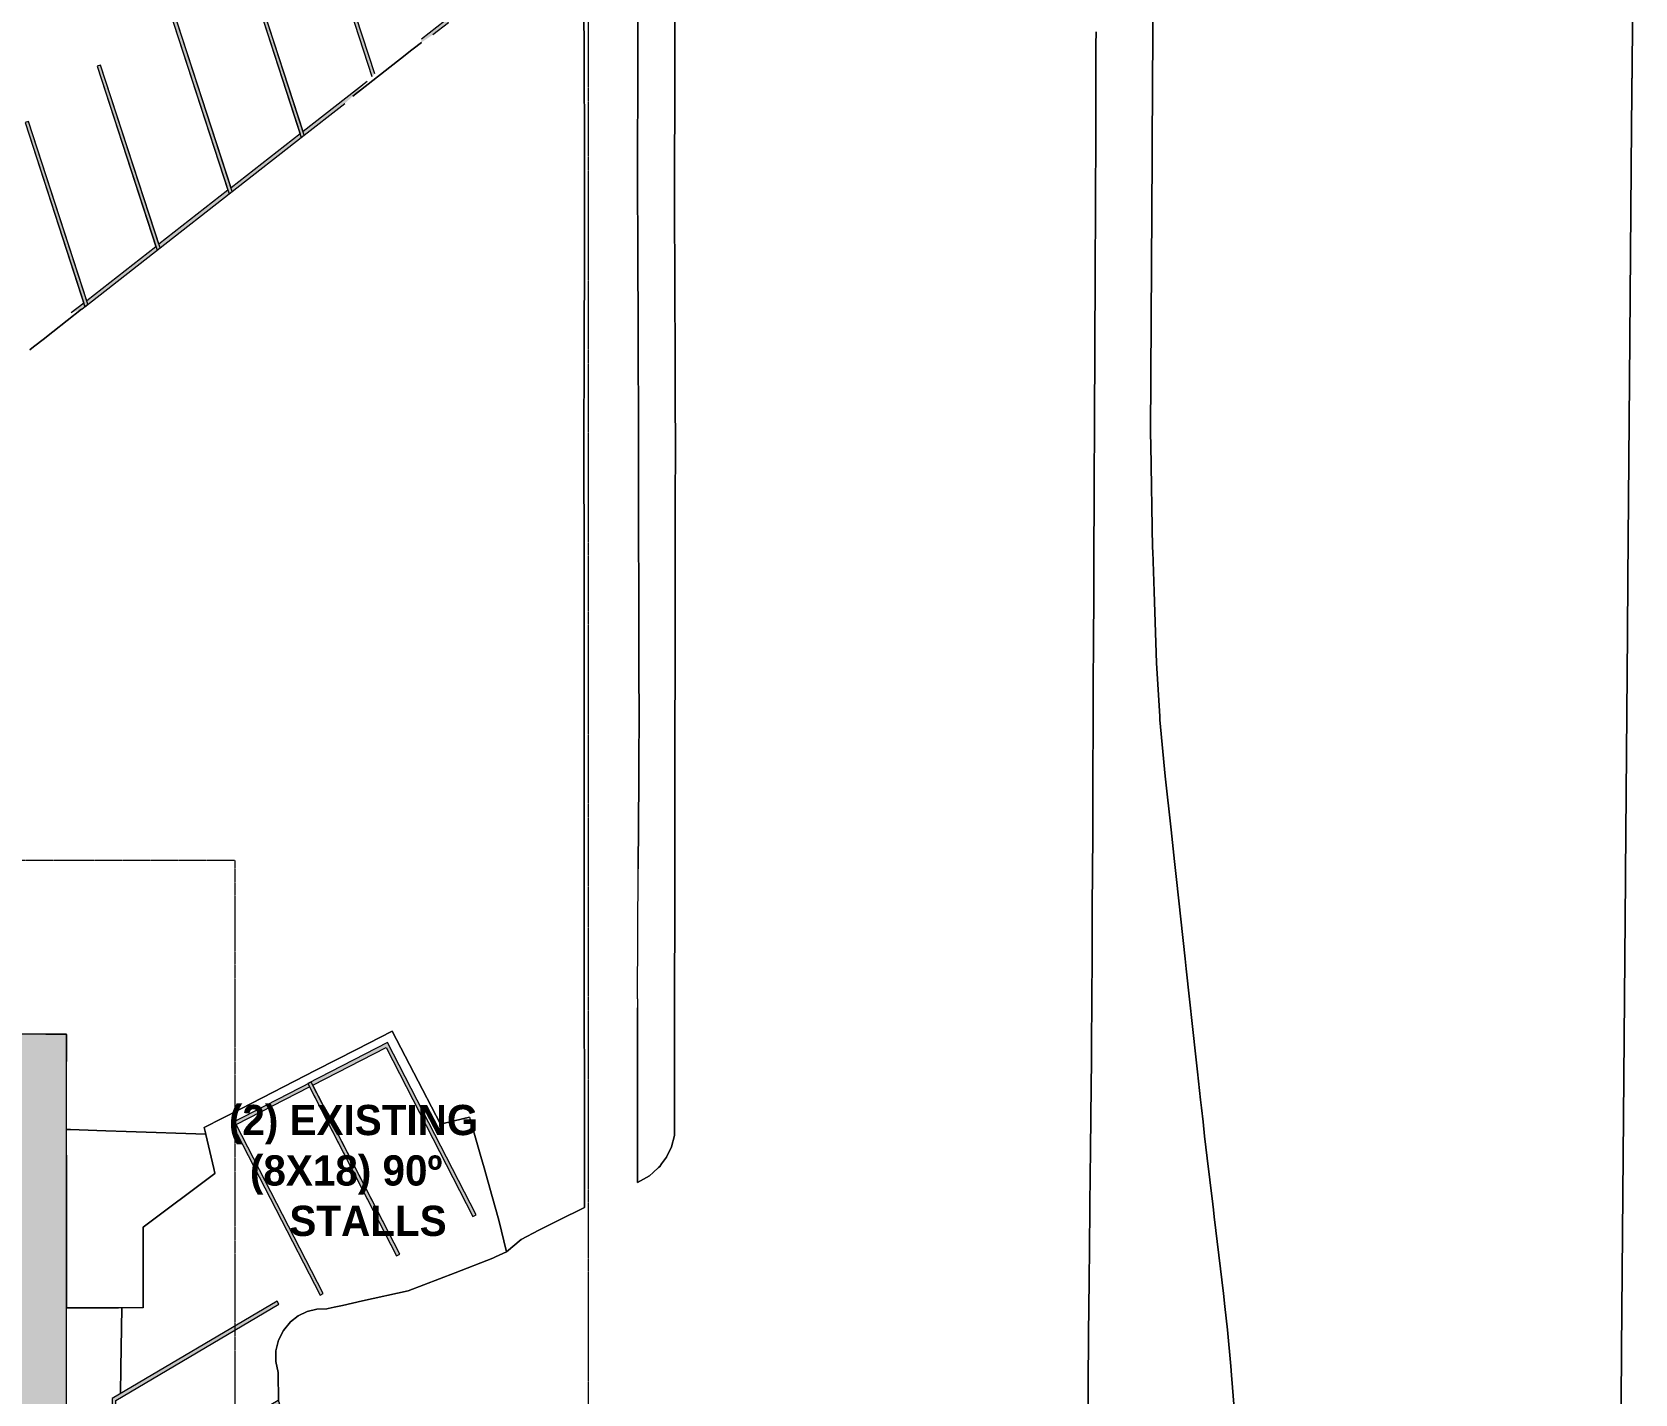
# Model space of a CAD drawing. Header units: inches. Extents: x -5728 to 634, y 9881 to 15115.
# Drawn here: x -1155 to 634, y 12081 to 13600 of the extents above; entities that cross this region are included whole.
import ezdxf

# ---------------------------------------------------------------- set-up
doc = ezdxf.new("R2010")
doc.units = ezdxf.units.IN
doc.header["$MEASUREMENT"] = 0
doc.linetypes.add('Aligning Line 1_8_', pattern=[0.25, 0.125, -0.125])
doc.linetypes.add('Double Dash 3_8_', pattern=[1, 0.375, -0.125, 0.125, -0.125, 0.125, -0.125])
for name, color, linetype, lineweight in [('A-ROOF', 132, 'Continuous', 9), ('C-PRKG', 3, 'Continuous', 9), ('C-PRKG-IDEN', 70, 'Continuous', 9), ('C-PROP-LINE', 91, 'Double Dash 3_8_', 9), ('C-TOPO', 7, 'Continuous', 9), ('G-ANNO-SYMB', 111, 'Aligning Line 1_8_', 9)]:
    doc.layers.add(name, color=color, linetype=linetype, lineweight=lineweight)
doc.styles.add('Century Gothic_B', font='', dxfattribs={"height": 33.75})
doc.styles.get('Century Gothic_B').set_extended_font_data('Century Gothic', bold=True)

# ---------------------------------------------------------------- blocks, each defined once
blk = doc.blocks.new('Walls 1 - Walls 1-1277454-SITE PLAN')
at = {"layer": 'A-ROOF'}
blk.add_hatch(color=254, dxfattribs=at).paths.add_polyline_path([(-1117.1, 10379.2), (-1117, 11208.4), (-1069, 11208.4), (-1069, 11353), (-1117, 11353), (-1116.8, 12482.2), (-2175.1, 12482.3), (-2175.2, 12169.9), (-1958, 12169), (-1956.8, 11915.8), (-1585.5, 11918.8), (-1585.5, 11790.1), (-1578.7, 11790.1), (-1577.8, 11774.1), (-1577.8, 10643), (-1938.6, 10642.4), (-1938.6, 10381.4), (-1197.1, 10379.4)], flags=0)
for p, q in [((-2175.1, 12482.3), (-2175.2, 12169.9)), ((-1116.8, 12482.2), (-2175.1, 12482.3)), ((-1117, 11353), (-1116.8, 12482.2)), ((-2175.2, 12169.9), (-1958, 12169)), ((-1958, 12169), (-1956.8, 11915.8)), ((-1956.8, 11915.8), (-1585.5, 11918.9)), ((-1585.5, 11918.9), (-1585.5, 11774.1)), ((-1585.5, 11774.1), (-1577.8, 11774.1)), ((-1577.8, 11774.1), (-1577.8, 11039.7)), ((-1069, 11353), (-1117, 11353)), ((-1069, 11208.4), (-1069, 11353)), ((-1117.1, 10379.2), (-1117, 11208.4)), ((-1117, 11208.4), (-1069, 11208.4)), ((-1577.8, 11002.4), (-1577.8, 10643)), ((-1577.8, 10643), (-1938.6, 10642.4)), ((-1938.6, 10642.4), (-1938.6, 10381.4)), ((-1938.6, 10381.4), (-1117.1, 10379.2))]:
    blk.add_line(p, q, dxfattribs=at)
blk = doc.blocks.new('321723 - Pavement Markings - Parking - Angled - EXISTING _8X18_ 70º-1523180-SITE PLAN')
at = {"layer": 'C-PRKG'}
h = blk.add_hatch(color=254, dxfattribs=at)
h.paths.add_polyline_path([(0, 0), (102.2, 0), (103.6, 4), (5.7, 4), (77.6, 201.6), (73.9, 203), (3.5, 9.6)], flags=0)
h.paths.add_polyline_path([(106.4, 0), (107.9, 4), (105, 2), (105.6, 1.1)], flags=0)
h = blk.add_hatch(color=254, dxfattribs=at)
h.paths.add_polyline_path([(102.2, 0), (102.4, 0.2), (106.4, 0), (105, 2), (107.9, 4), (179.8, 201.6), (176, 203), (106, 10.6)], flags=0)
h.paths.add_polyline_path([(106.4, 0), (204.3, 0), (205.8, 4), (107.9, 4)], flags=0)
h.paths.add_polyline_path([(208.6, 0), (210, 4), (207.2, 2), (207.8, 1.1)], flags=0)
h = blk.add_hatch(color=254, dxfattribs=at)
h.paths.add_polyline_path([(204.3, 0), (208.6, 0), (207.2, 2), (210, 4), (282, 201.6), (278.2, 203), (220.5, 44.4)], flags=0)
h.paths.add_polyline_path([(208.6, 0), (306.5, 0), (307.9, 4), (210, 4)], flags=0)
h.paths.add_polyline_path([(310.7, 0), (312.2, 4), (309.3, 2), (310, 1.1)], flags=0)
h = blk.add_hatch(color=254, dxfattribs=at)
h.paths.add_polyline_path([(306.5, 0), (310.7, 0), (309.3, 2), (312.2, 4), (384.1, 201.6), (380.4, 203), (319.6, 36.1)], flags=0)
h.paths.add_polyline_path([(310.7, 0), (408.6, 0), (410.1, 4), (312.2, 4)], flags=0)
h.paths.add_polyline_path([(412.9, 0), (414.4, 4), (411.5, 2), (412.1, 1.1)], flags=0)
h = blk.add_hatch(color=254, dxfattribs=at)
h.paths.add_polyline_path([(408.6, 0), (408.9, 0.2), (412.9, 0), (411.5, 2), (414.4, 4), (486.3, 201.6), (482.5, 203), (410.5, 5)], flags=0)
h.paths.add_polyline_path([(412.9, 0), (510.8, 0), (512.3, 4), (414.4, 4)], flags=0)
h.paths.add_polyline_path([(515.1, 0), (516.5, 4), (513.7, 2), (514.3, 1.1)], flags=0)
h = blk.add_hatch(color=254, dxfattribs=at)
h.paths.add_polyline_path([(510.8, 0), (515.1, 0), (513.7, 2), (516.5, 4), (588.4, 201.6), (584.7, 203), (530.9, 55.2)], flags=0)
h.paths.add_polyline_path([(515.1, 0), (613, 0), (614.4, 4), (516.5, 4)], flags=0)
h.paths.add_polyline_path([(617.2, 0), (618.7, 4), (615.8, 2), (616.4, 1.1)], flags=0)
h = blk.add_hatch(color=254, dxfattribs=at)
h.paths.add_polyline_path([(613, 0), (613.2, 0.2), (617.2, 0), (615.8, 2), (618.7, 4), (690.6, 201.6), (686.8, 203), (618.7, 15.6)], flags=0)
h.paths.add_polyline_path([(617.2, 0), (715.1, 0), (716.6, 4), (618.7, 4)], flags=0)
h.paths.add_polyline_path([(719.4, 0), (720.8, 4), (718, 2), (718.6, 1.1)], flags=0)
h = blk.add_hatch(color=254, dxfattribs=at)
h.paths.add_polyline_path([(715.1, 0), (719.4, 0), (718, 2), (720.8, 4), (792.8, 201.6), (789, 203), (718.3, 8.8)], flags=0)
h.paths.add_polyline_path([(719.4, 0), (796.3, 0), (798.7, 4), (720.8, 4)], flags=0)
for points in [[(822, 13), (826.3, 12.9), (894.9, 201.6), (891.2, 203), (826.2, 24.4)], [(923.9, 12.2), (928.1, 12.2), (997.1, 201.6), (993.3, 203), (936.2, 46.1)], [(1025.7, 11.1), (1029.9, 11.1), (1099.2, 201.6), (1095.5, 203), (1049, 75.3)]]:
    blk.add_hatch(color=254, dxfattribs=at).paths.add_polyline_path(points, flags=0)
h = blk.add_hatch(color=254, dxfattribs=at)
h.paths.add_polyline_path([(1127.4, 10), (1131.7, 10), (1201.4, 201.6), (1197.6, 203), (1128.5, 13.1)], flags=0)
h.paths.add_polyline_path([(1209.4, 4), (1221.8, 0), (1226, 0.1), (1227.4, 4), (1220.8, 4)], flags=0)
h.paths.add_polyline_path([(1230.2, 0), (1231.6, 4), (1228.8, 2), (1230.1, 0.1)], flags=0)
h = blk.add_hatch(color=254, dxfattribs=at)
h.paths.add_polyline_path([(1225.9, 0), (1230.1, 0.1), (1228.8, 2), (1231.6, 4), (1303.6, 201.6), (1299.8, 203), (1226, 0.1)], flags=0)
h.paths.add_polyline_path([(1230.2, 0), (1328.1, 0), (1329.5, 4), (1231.6, 4), (1230.2, 0.1)], flags=0)
h.paths.add_polyline_path([(1332.4, 0), (1333.8, 4), (1331, 2), (1332.1, 0.3)], flags=0)
h = blk.add_hatch(color=254, dxfattribs=at)
h.paths.add_polyline_path([(1328.1, 0), (1332.4, 0), (1331, 2), (1333.8, 4), (1405.7, 201.6), (1402, 203), (1328.2, 0.3)], flags=0)
h.paths.add_polyline_path([(1332.4, 0), (1430.3, 0), (1431.7, 4), (1333.8, 4), (1332.5, 0.3)], flags=0)
h.paths.add_polyline_path([(1434.5, 0), (1436, 4), (1433.1, 2), (1434.2, 0.5)], flags=0)
h = blk.add_hatch(color=254, dxfattribs=at)
h.paths.add_polyline_path([(1430.3, 0), (1430.5, 0.2), (1434.5, 0), (1433.1, 2), (1436, 4), (1507.9, 201.6), (1504.1, 203), (1430.4, 0.5)], flags=0)
h.paths.add_polyline_path([(1434.5, 0), (1532.4, 0), (1533.9, 4), (1436, 4), (1434.7, 0.5)], flags=0)
h.paths.add_polyline_path([(1536.7, 0), (1538.1, 4), (1535.3, 2), (1536.2, 0.7)], flags=0)
h = blk.add_hatch(color=254, dxfattribs=at)
h.paths.add_polyline_path([(1532.4, 0), (1536.7, 0), (1535.3, 2), (1538.1, 4), (1610.1, 201.6), (1606.3, 203), (1532.7, 0.7)], flags=0)
h.paths.add_polyline_path([(1536.7, 0), (1594, 0), (1608.6, 1.2), (1629, 4), (1538.1, 4), (1536.9, 0.7)], flags=0)
h = blk.add_hatch(color=254, dxfattribs=at)
h.paths.add_polyline_path([(1636.4, 5), (1640.9, 5.6), (1712.2, 201.6), (1708.5, 203), (1645, 28.6)], flags=0)
h.paths.add_polyline_path([(1703.4, 1.1), (1718.9, 0), (1741, 0), (1814.4, 201.6), (1810.6, 203), (1738.2, 4), (1705.6, 4), (1703.4, 1.1)], flags=0)
for p, q in [((73.9, 203), (0, 0)), ((5.7, 4), (77.6, 201.6)), ((77.6, 201.6), (73.9, 203)), ((176, 203), (102.2, 0)), ((176, 203), (103.6, 4)), ((106.4, 0), (179.8, 201.6)), ((107.9, 4), (179.8, 201.6)), ((179.8, 201.6), (176, 203)), ((179.8, 201.6), (176, 203)), ((278.2, 203), (204.3, 0)), ((278.2, 203), (205.8, 4)), ((208.6, 0), (282, 201.6)), ((210, 4), (282, 201.6)), ((282, 201.6), (278.2, 203)), ((282, 201.6), (278.2, 203)), ((380.4, 203), (306.5, 0)), ((380.4, 203), (307.9, 4)), ((310.7, 0), (384.1, 201.6)), ((312.2, 4), (384.1, 201.6)), ((384.1, 201.6), (380.4, 203)), ((384.1, 201.6), (380.4, 203)), ((482.5, 203), (408.6, 0)), ((482.5, 203), (410.1, 4)), ((412.9, 0), (486.3, 201.6)), ((414.4, 4), (486.3, 201.6)), ((486.3, 201.6), (482.5, 203)), ((486.3, 201.6), (482.5, 203)), ((584.7, 203), (510.8, 0)), ((584.7, 203), (512.3, 4)), ((515.1, 0), (588.4, 201.6)), ((516.5, 4), (588.4, 201.6)), ((588.4, 201.6), (584.7, 203)), ((588.4, 201.6), (584.7, 203)), ((686.8, 203), (613, 0)), ((686.8, 203), (614.4, 4)), ((617.2, 0), (690.6, 201.6)), ((618.7, 4), (690.6, 201.6)), ((690.6, 201.6), (686.8, 203)), ((690.6, 201.6), (686.8, 203)), ((789, 203), (715.1, 0)), ((789, 203), (716.6, 4)), ((719.4, 0), (792.8, 201.6)), ((720.8, 4), (792.8, 201.6)), ((792.8, 201.6), (789, 203)), ((792.8, 201.6), (789, 203)), ((891.2, 203), (822, 13)), ((891.2, 203), (822, 13)), ((826.3, 12.9), (894.9, 201.6)), ((826.3, 12.9), (894.9, 201.6)), ((894.9, 201.6), (891.2, 203)), ((894.9, 201.6), (891.2, 203)), ((993.3, 203), (923.9, 12.2)), ((993.3, 203), (923.9, 12.2)), ((928.1, 12.2), (997.1, 201.6)), ((928.1, 12.2), (997.1, 201.6)), ((997.1, 201.6), (993.3, 203)), ((997.1, 201.6), (993.3, 203)), ((1095.5, 203), (1025.7, 11.1)), ((1095.5, 203), (1025.7, 11.1)), ((1029.9, 11.1), (1099.2, 201.6)), ((1029.9, 11.1), (1099.2, 201.6)), ((1099.2, 201.6), (1095.5, 203)), ((1099.2, 201.6), (1095.5, 203)), ((1197.6, 203), (1127.4, 10)), ((1197.6, 203), (1127.4, 10)), ((1131.7, 10), (1201.4, 201.6)), ((1131.7, 10), (1201.4, 201.6)), ((1201.4, 201.6), (1197.6, 203)), ((1201.4, 201.6), (1197.6, 203)), ((1299.8, 203), (1225.9, 0)), ((1299.8, 203), (1227.4, 4)), ((1230.2, 0), (1303.6, 201.6)), ((1231.6, 4), (1303.6, 201.6)), ((1303.6, 201.6), (1299.8, 203)), ((1303.6, 201.6), (1299.8, 203)), ((1402, 203), (1328.1, 0)), ((1402, 203), (1329.5, 4)), ((1332.4, 0), (1405.7, 201.6)), ((1333.8, 4), (1405.7, 201.6)), ((1405.7, 201.6), (1402, 203)), ((1405.7, 201.6), (1402, 203)), ((1504.1, 203), (1430.3, 0)), ((1504.1, 203), (1431.7, 4)), ((1434.5, 0), (1507.9, 201.6)), ((1436, 4), (1507.9, 201.6)), ((1507.9, 201.6), (1504.1, 203)), ((1507.9, 201.6), (1504.1, 203)), ((1606.3, 203), (1532.4, 0)), ((1606.3, 203), (1533.9, 4)), ((1536.7, 0), (1610.1, 201.6)), ((1538.1, 4), (1610.1, 201.6)), ((1610.1, 201.6), (1606.3, 203)), ((1610.1, 201.6), (1606.3, 203)), ((1708.5, 203), (1636.4, 5)), ((1708.5, 203), (1636.4, 5)), ((1640.9, 5.6), (1712.2, 201.6)), ((1640.9, 5.6), (1712.2, 201.6)), ((1712.2, 201.6), (1708.5, 203)), ((1712.2, 201.6), (1708.5, 203)), ((1810.6, 203), (1738.2, 4)), ((1741, 0), (1814.4, 201.6)), ((1814.4, 201.6), (1810.6, 203)), ((103.6, 4), (5.7, 4)), ((205.8, 4), (107.9, 4)), ((307.9, 4), (210, 4)), ((410.1, 4), (312.2, 4)), ((512.3, 4), (414.4, 4)), ((614.4, 4), (516.5, 4)), ((716.6, 4), (618.7, 4)), ((798.8, 4), (720.8, 4)), ((1227.4, 4), (1209.4, 4)), ((1329.5, 4), (1231.6, 4)), ((1431.7, 4), (1333.8, 4)), ((1533.9, 4), (1436, 4)), ((1629, 4), (1538.1, 4)), ((1738.2, 4), (1705.6, 4)), ((0, 0), (106.4, 0)), ((102.2, 0), (208.6, 0)), ((204.3, 0), (310.7, 0)), ((306.5, 0), (412.9, 0)), ((408.6, 0), (515.1, 0)), ((510.8, 0), (617.2, 0)), ((613, 0), (719.4, 0)), ((715.1, 0), (796.3, 0)), ((1221.6, 0), (1230.2, 0)), ((1225.9, 0), (1332.4, 0)), ((1328.1, 0), (1434.5, 0)), ((1430.3, 0), (1536.7, 0)), ((1532.4, 0), (1594, 0)), ((1718.9, 0), (1741, 0))]:
    blk.add_line(p, q, dxfattribs=at)
blk = doc.blocks.new('321723 - Pavement Markings - Parking - Angled - EXISTING _8X18_ 60º-1528675-SITE PLAN')
at = {"layer": 'C-PRKG'}
h = blk.add_hatch(color=254, dxfattribs=at)
h.paths.add_polyline_path([(0, 0), (108, -187.1), (111.5, -185.1), (6.9, -4), (113.1, -4), (110.9, 0), (3.3, 0)], flags=0)
h.paths.add_polyline_path([(114.3, -2), (117.8, -4), (115.4, 0), (114.8, -1.2)], flags=0)
h.paths.add_polyline_path([(117.8, -4), (218.9, -187.1), (222.3, -185.1), (138.8, -40.4)], flags=0)
h = blk.add_hatch(color=254, dxfattribs=at)
h.paths.add_polyline_path([(110.9, 0), (215.1, -180.2), (117.8, -4), (114.3, -2), (115.5, 0), (113.2, 0)], flags=0)
h.paths.add_polyline_path([(115.5, 0), (117.8, -4), (224, -4), (221.7, 0), (119.9, 0)], flags=0)
h.paths.add_polyline_path([(225.2, -2), (228.6, -4), (226.3, 0), (225.7, -1)], flags=0)
h.paths.add_polyline_path([(228.6, -4), (329.7, -187.1), (333.2, -185.1), (229.7, -5.8)], flags=0)
h = blk.add_hatch(color=254, dxfattribs=at)
h.paths.add_polyline_path([(221.7, 0), (326.5, -181.3), (228.6, -4), (225.2, -2), (226.3, 0), (224.1, 0)], flags=0)
h.paths.add_polyline_path([(226.3, 0), (228.6, -4), (334.8, -4), (332.6, 0), (227.4, 0)], flags=0)
h.paths.add_polyline_path([(336, -2), (339.5, -4), (337.1, 0), (336.6, -1)], flags=0)
h.paths.add_polyline_path([(339.5, -4), (440.6, -187.1), (444, -185.1), (364.5, -47.4)], flags=0)
h = blk.add_hatch(color=254, dxfattribs=at)
h.paths.add_polyline_path([(332.6, 0), (439.6, -185.3), (339.5, -4), (336, -2), (337.2, 0), (334.9, 0)], flags=0)
h.paths.add_polyline_path([(337.2, 0), (339.5, -4), (445.7, -4), (443.4, 0), (420.5, 0)], flags=0)
h.paths.add_polyline_path([(446.9, -2), (450.3, -4), (448, 0), (446.9, -1.9)], flags=0)
h.paths.add_polyline_path([(450.3, -4), (551.4, -187.1), (554.9, -185.1), (476, -48.5)], flags=0)
h = blk.add_hatch(color=254, dxfattribs=at)
h.paths.add_polyline_path([(443.4, 0), (550.8, -185.9), (450.3, -4), (446.9, -1.9), (448, 0), (445.8, 0)], flags=0)
h.paths.add_polyline_path([(558.9, 0), (557.7, -2), (561.2, -4), (558.9, 0)], flags=0)
h.paths.add_polyline_path([(554.3, 0), (554.5, -0.2), (556.6, 0)], flags=0)
h.paths.add_polyline_path([(448, 0), (450.3, -4), (556.5, -4), (554.3, 0), (513, 0)], flags=0)
h.paths.add_polyline_path([(561.2, -4), (662.3, -187.1), (665.7, -185.1), (562.2, -5.8)], flags=0)
h = blk.add_hatch(color=254, dxfattribs=at)
h.paths.add_polyline_path([(554.3, 0), (662.3, -187.1), (561.2, -4), (557.7, -2), (558.9, 0), (554.5, -0.2)], flags=0)
h.paths.add_polyline_path([(558.9, 0), (561.2, -4), (667.4, -4), (773.1, -187.1), (776.6, -185.1), (669.7, 0), (653.2, 0)], flags=0)
for p, q in [((0, 0), (108, -187.1)), ((115.5, 0), (0, 0)), ((110.9, 0), (218.9, -187.1)), ((226.3, 0), (110.9, 0)), ((222.3, -185.1), (115.5, 0)), ((221.7, 0), (329.7, -187.1)), ((337.2, 0), (221.7, 0)), ((333.2, -185.1), (226.3, 0)), ((332.6, 0), (440.6, -187.1)), ((448, 0), (332.6, 0)), ((444, -185.1), (337.2, 0)), ((443.4, 0), (551.4, -187.1)), ((558.9, 0), (443.4, 0)), ((554.9, -185.1), (448, 0)), ((554.3, 0), (662.3, -187.1)), ((669.7, 0), (554.3, 0)), ((665.7, -185.1), (558.9, 0)), ((776.6, -185.1), (669.7, 0)), ((111.5, -185.1), (6.9, -4)), ((6.9, -4), (113.2, -4)), ((113.2, -4), (218.9, -187.1)), ((222.3, -185.1), (117.8, -4)), ((117.8, -4), (224, -4)), ((224, -4), (329.7, -187.1)), ((333.2, -185.1), (228.6, -4)), ((228.6, -4), (334.9, -4)), ((334.9, -4), (440.6, -187.1)), ((444, -185.1), (339.5, -4)), ((339.5, -4), (445.7, -4)), ((445.7, -4), (551.4, -187.1)), ((554.9, -185.1), (450.3, -4)), ((450.3, -4), (556.6, -4)), ((556.6, -4), (662.3, -187.1)), ((665.7, -185.1), (561.2, -4)), ((561.2, -4), (667.4, -4)), ((667.4, -4), (773.1, -187.1)), ((108, -187.1), (111.5, -185.1)), ((218.9, -187.1), (222.3, -185.1)), ((218.9, -187.1), (222.3, -185.1)), ((329.7, -187.1), (333.2, -185.1)), ((329.7, -187.1), (333.2, -185.1)), ((440.6, -187.1), (444, -185.1)), ((440.6, -187.1), (444, -185.1)), ((551.4, -187.1), (554.9, -185.1)), ((551.4, -187.1), (554.9, -185.1)), ((662.3, -187.1), (665.7, -185.1)), ((662.3, -187.1), (665.7, -185.1)), ((773.1, -187.1), (776.6, -185.1))]:
    blk.add_line(p, q, dxfattribs=at)
blk = doc.blocks.new('321723 - Pavement Markings - Parking - Angled - EXISTING _8X18_ 90º-1567320-SITE PLAN')
at = {"layer": 'C-PRKG'}
h = blk.add_hatch(color=254, dxfattribs=at)
h.paths.add_polyline_path([(96, -4), (97.9, -113.9), (96, -216), (100, -216), (99.8, -0.2), (96, 0), (98, -2)], flags=0)
h.paths.add_polyline_path([(0, -216), (4, -216), (4, -4), (96, -4), (96, 0), (0, 0), (0, -181.3)], flags=0)
h = blk.add_hatch(color=254, dxfattribs=at)
h.paths.add_polyline_path([(96, -216), (98, -110), (96, -4), (96, -213.9)], flags=0)
h.paths.add_polyline_path([(96, 0), (96, -4), (98, -2), (97.4, -1.4)], flags=0)
h.paths.add_polyline_path([(192, -216), (196, -216), (196, 0), (100, 0), (100, -4), (192, -4), (192, -213.9)], flags=0)
for p, q in [((0, 0), (0, -216)), ((100, 0), (0, 0)), ((96, 0), (96, -216)), ((196, 0), (96, 0)), ((100, -216), (100, 0)), ((196, -216), (196, 0)), ((4, -216), (4, -4)), ((4, -4), (96, -4)), ((96, -4), (96, -216)), ((100, -216), (100, -4)), ((100, -4), (192, -4)), ((192, -4), (192, -216)), ((0, -216), (4, -216)), ((96, -216), (100, -216)), ((96, -216), (100, -216)), ((192, -216), (196, -216))]:
    blk.add_line(p, q, dxfattribs=at)
blk = doc.blocks.new('Family - ___-1416994-SITE PLAN')
at = {"layer": 'C-PROP-LINE'}
blk.add_line((-534.6, 10205.4), (-534.1, 14245.7), dxfattribs=at)

msp = doc.modelspace()

# ---------------------------------------------------------------- linework, layer by layer
at = {"layer": 'C-TOPO'}
for p, q in [((633.58942, 13944.27686), (629.91197, 13495.14404)), ((629.91197, 13495.14404), (633.58942, 13944.27686)), ((95.45912, 13600.08252), (95.71663, 13648.06787)), ((95.71663, 13648.06787), (95.45912, 13600.08252)), ((-539.24052, 13574.25146), (-539.43741, 13629.57568)), ((-539.43741, 13629.57568), (-539.24052, 13574.25146)), ((-479.42436, 13615.10889), (-479.43439, 13575.23145)), ((-479.43439, 13575.23145), (-479.42436, 13615.10889)), ((-438.09132, 13576.11621), (-438.00897, 13627.24951)), ((-438.00897, 13627.24951), (-438.09132, 13576.11621)), ((32.10431, 13600.81494), (32.05787, 13586.14014)), ((32.05787, 13586.14014), (32.10431, 13600.81494)), ((94.79293, 13475.9458), (95.45912, 13600.08252)), ((95.45912, 13600.08252), (94.79293, 13475.9458)), ((-732.92578, 13579.31982), (-738.93874, 13574.60156)), ((-738.93874, 13574.60156), (-732.92578, 13579.31982)), ((-729.95091, 13581.65479), (-732.92578, 13579.31982)), ((-732.92578, 13579.31982), (-729.95091, 13581.65479)), ((-720.75074, 13588.8752), (-729.95091, 13581.65479)), ((-729.95091, 13581.65479), (-720.75074, 13588.8752)), ((32.05787, 13586.14014), (31.77773, 13497.6123)), ((31.77773, 13497.6123), (32.05787, 13586.14014)), ((-738.93874, 13574.60156), (-797.33447, 13528.77194)), ((-797.33447, 13528.77194), (-738.93874, 13574.60156)), ((-538.85646, 13466.31738), (-539.24052, 13574.25146)), ((-539.24052, 13574.25146), (-538.85646, 13466.31738)), ((-479.43439, 13575.23145), (-479.47046, 13431.78662)), ((-479.47046, 13431.78662), (-479.43439, 13575.23145)), ((-438.13211, 13550.78467), (-438.10698, 13566.39258)), ((-438.10698, 13566.39258), (-438.13211, 13550.78467)), ((-438.10698, 13566.39258), (-438.09132, 13576.11621)), ((-438.09132, 13576.11621), (-438.10698, 13566.39258)), ((-438.33984, 13421.79053), (-438.13211, 13550.78467)), ((-438.13211, 13550.78467), (-438.33984, 13421.79053)), ((31.75443, 13490.25), (31.49363, 13407.83496)), ((31.49363, 13407.83496), (31.75443, 13490.25)), ((31.77773, 13497.6123), (31.75443, 13490.25)), ((31.75443, 13490.25), (31.77773, 13497.6123)), ((629.91197, 13495.14404), (627.58612, 13211.08887)), ((627.58612, 13211.08887), (629.91197, 13495.14404)), ((94.71415, 13461.2666), (94.79293, 13475.9458)), ((94.79293, 13475.9458), (94.71415, 13461.2666)), ((-538.69711, 13421.53418), (-538.85646, 13466.31738)), ((-538.85646, 13466.31738), (-538.69711, 13421.53418)), ((94.06272, 13339.87793), (94.71415, 13461.2666)), ((94.71415, 13461.2666), (94.06272, 13339.87793)), ((-538.94238, 13316.95752), (-538.69711, 13421.53418)), ((-538.69711, 13421.53418), (-538.94238, 13316.95752)), ((-479.47046, 13431.78662), (-479.47311, 13421.28662)), ((-479.47311, 13421.28662), (-479.47046, 13431.78662)), ((-479.47311, 13421.28662), (-479.31697, 13370.99121)), ((-479.31697, 13370.99121), (-479.47311, 13421.28662)), ((-438.29681, 13408.42383), (-438.33984, 13421.79053)), ((-438.33984, 13421.79053), (-438.29681, 13408.42383)), ((-438.29617, 13408.23486), (-438.29681, 13408.42383)), ((-438.29681, 13408.42383), (-438.29617, 13408.23486)), ((-438.29498, 13407.854), (-438.29617, 13408.23486)), ((-438.29617, 13408.23486), (-438.29498, 13407.854)), ((-437.72974, 13232.41992), (-438.29498, 13407.854)), ((-438.29498, 13407.854), (-437.72974, 13232.41992)), ((31.48946, 13406.51514), (31.18115, 13331.98096)), ((31.18115, 13331.98096), (31.48946, 13406.51514)), ((31.49363, 13407.83496), (31.48946, 13406.51514)), ((31.48946, 13406.51514), (31.49363, 13407.83496)), ((-479.31697, 13370.99121), (-478.94582, 13251.4292)), ((-478.94582, 13251.4292), (-479.31697, 13370.99121)), ((31.18115, 13331.98096), (30.82943, 13246.94971)), ((30.82943, 13246.94971), (31.18115, 13331.98096)), ((93.73839, 13279.44141), (94.06272, 13339.87793)), ((94.06272, 13339.87793), (93.73839, 13279.44141)), ((-539.01645, 13285.37695), (-538.94238, 13316.95752)), ((-538.94238, 13316.95752), (-539.01645, 13285.37695)), ((-1099.98244, 13291.24998), (-1132.14276, 13266.01025)), ((-1132.14276, 13266.01025), (-1099.98244, 13291.24998)), ((-539.07179, 13261.78271), (-539.01645, 13285.37695)), ((-539.01645, 13285.37695), (-539.07179, 13261.78271)), ((93.06146, 13153.30225), (93.73839, 13279.44141)), ((93.73839, 13279.44141), (93.06146, 13153.30225)), ((-1143.05411, 13257.41016), (-1152.28555, 13250.13428)), ((-1152.28555, 13250.13428), (-1143.05411, 13257.41016)), ((-1132.14276, 13266.01025), (-1143.05411, 13257.41016)), ((-1143.05411, 13257.41016), (-1132.14276, 13266.01025)), ((-539.40125, 13121.30273), (-539.07179, 13261.78271)), ((-539.07179, 13261.78271), (-539.40125, 13121.30273)), ((-1153.61765, 13249.08398), (-1157.80692, 13245.78223)), ((-1157.80692, 13245.78223), (-1153.61765, 13249.08398)), ((-1152.28555, 13250.13428), (-1153.61765, 13249.08398)), ((-1153.61765, 13249.08398), (-1152.28555, 13250.13428)), ((-478.94582, 13251.4292), (-478.66461, 13160.8418)), ((-478.66461, 13160.8418), (-478.94582, 13251.4292)), ((30.82943, 13246.94971), (30.50134, 13167.63281)), ((30.50134, 13167.63281), (30.82943, 13246.94971)), ((-437.65013, 13207.70508), (-437.72974, 13232.41992)), ((-437.72974, 13232.41992), (-437.65013, 13207.70508)), ((-437.37035, 13120.87646), (-437.65013, 13207.70508)), ((-437.65013, 13207.70508), (-437.37035, 13120.87646)), ((627.58612, 13211.08887), (625.77539, 12989.94141)), ((625.77539, 12989.94141), (627.58612, 13211.08887)), ((30.50134, 13167.63281), (30.47925, 13162.29199)), ((30.47925, 13162.29199), (30.50134, 13167.63281)), ((-478.66461, 13160.8418), (-478.53854, 13120.23926)), ((-478.53854, 13120.23926), (-478.66461, 13160.8418)), ((30.47925, 13162.29199), (30.21746, 13099.00342)), ((30.21746, 13099.00342), (30.47925, 13162.29199)), ((93.07668, 13152.44238), (93.06146, 13153.30225)), ((93.06146, 13153.30225), (93.07668, 13152.44238)), ((93.30344, 13139.63818), (93.07668, 13152.44238)), ((93.07668, 13152.44238), (93.30344, 13139.63818)), ((95.33771, 13024.76367), (93.30344, 13139.63818)), ((93.30344, 13139.63818), (95.33771, 13024.76367)), ((-539.27467, 13026.4834), (-539.40125, 13121.30273)), ((-539.40125, 13121.30273), (-539.27467, 13026.4834)), ((-478.53854, 13120.23926), (-478.4306, 13065.89941)), ((-478.4306, 13065.89941), (-478.53854, 13120.23926)), ((-437.41045, 13092.67383), (-437.37035, 13120.87646)), ((-437.37035, 13120.87646), (-437.41045, 13092.67383)), ((30.21746, 13099.00342), (30.13841, 13082.58838)), ((30.13841, 13082.58838), (30.21746, 13099.00342)), ((-437.64629, 12926.70996), (-437.41177, 13091.73047)), ((-437.41177, 13091.73047), (-437.64629, 12926.70996)), ((-437.41177, 13091.73047), (-437.41113, 13092.18604)), ((-437.41113, 13092.18604), (-437.41177, 13091.73047)), ((-437.41113, 13092.18604), (-437.41045, 13092.67383)), ((-437.41045, 13092.67383), (-437.41113, 13092.18604)), ((30.13841, 13082.58838), (29.8142, 13015.26416)), ((29.8142, 13015.26416), (30.13841, 13082.58838)), ((-478.4306, 13065.89941), (-478.20273, 12951.19336)), ((-478.20273, 12951.19336), (-478.4306, 13065.89941)), ((-539.2229, 12987.69434), (-539.27467, 13026.4834)), ((-539.27467, 13026.4834), (-539.2229, 12987.69434)), ((95.47127, 13020.84229), (95.33771, 13024.76367)), ((95.33771, 13024.76367), (95.47127, 13020.84229)), ((29.8142, 13015.26416), (29.56667, 12963.86279)), ((29.56667, 12963.86279), (29.8142, 13015.26416)), ((96.99145, 12976.21436), (95.47127, 13020.84229)), ((95.47127, 13020.84229), (96.99145, 12976.21436)), ((-539.05161, 12859.40771), (-539.2229, 12987.69434)), ((-539.2229, 12987.69434), (-539.05161, 12859.40771)), ((625.77539, 12989.94141), (625.2795, 12929.37744)), ((625.2795, 12929.37744), (625.77539, 12989.94141)), ((99.71436, 12896.2793), (96.99145, 12976.21436)), ((96.99145, 12976.21436), (99.71436, 12896.2793)), ((29.56667, 12963.86279), (29.3886, 12926.88428)), ((29.3886, 12926.88428), (29.56667, 12963.86279)), ((-478.20273, 12951.19336), (-478.11118, 12905.12109)), ((-478.11118, 12905.12109), (-478.20273, 12951.19336)), ((-437.67613, 12905.71582), (-437.64629, 12926.70996)), ((-437.64629, 12926.70996), (-437.67613, 12905.71582)), ((29.3886, 12926.88428), (29.09239, 12865.37549)), ((29.09239, 12865.37549), (29.3886, 12926.88428)), ((625.27515, 12928.8457), (623.08543, 12661.41504)), ((623.08543, 12661.41504), (625.27515, 12928.8457)), ((625.2795, 12929.37744), (625.27515, 12928.8457)), ((625.27515, 12928.8457), (625.2795, 12929.37744)), ((-478.11118, 12905.12109), (-477.94066, 12819.27393)), ((-477.94066, 12819.27393), (-478.11118, 12905.12109)), ((-437.82019, 12804.33838), (-437.67613, 12905.71582)), ((-437.67613, 12905.71582), (-437.82019, 12804.33838)), ((103.19744, 12837.14355), (99.71436, 12896.2793)), ((99.71436, 12896.2793), (103.19744, 12837.14355)), ((29.09239, 12865.37549), (28.91699, 12828.95215)), ((28.91699, 12828.95215), (29.09239, 12865.37549)), ((-539.00024, 12820.93652), (-539.05161, 12859.40771)), ((-539.05161, 12859.40771), (-539.00024, 12820.93652)), ((28.91699, 12828.95215), (28.8962, 12824.63379)), ((28.8962, 12824.63379), (28.91699, 12828.95215)), ((103.43413, 12833.12549), (103.19744, 12837.14355)), ((103.19744, 12837.14355), (103.43413, 12833.12549)), ((109.24945, 12770.13135), (103.43413, 12833.12549)), ((103.43413, 12833.12549), (109.24945, 12770.13135)), ((-538.99855, 12806.63965), (-539.00024, 12820.93652)), ((-539.00024, 12820.93652), (-538.99855, 12806.63965)), ((-477.94066, 12819.27393), (-478.02347, 12804.9375)), ((-478.02347, 12804.9375), (-477.94066, 12819.27393)), ((28.8962, 12824.63379), (28.65612, 12774.78076)), ((28.65612, 12774.78076), (28.8962, 12824.63379)), ((-538.98665, 12708.19775), (-538.99855, 12806.63965)), ((-538.99855, 12806.63965), (-538.98665, 12708.19775)), ((-478.02347, 12804.9375), (-478.24915, 12765.86133)), ((-478.24915, 12765.86133), (-478.02347, 12804.9375)), ((-437.98705, 12686.89746), (-437.82019, 12804.33838)), ((-437.82019, 12804.33838), (-437.98705, 12686.89746)), ((28.65612, 12774.78076), (28.64546, 12772.56738)), ((28.64546, 12772.56738), (28.65612, 12774.78076)), ((-478.24915, 12765.86133), (-478.81989, 12667.0415)), ((-478.81989, 12667.0415), (-478.24915, 12765.86133)), ((28.64546, 12772.56738), (28.3981, 12722.67334)), ((28.3981, 12722.67334), (28.64546, 12772.56738)), ((115.8146, 12710.14746), (109.24945, 12770.13135)), ((109.24945, 12770.13135), (115.8146, 12710.14746)), ((28.3981, 12722.67334), (28.0131, 12645.01611)), ((28.0131, 12645.01611), (28.3981, 12722.67334)), ((-538.98532, 12696.86865), (-538.98665, 12708.19775)), ((-538.98665, 12708.19775), (-538.98532, 12696.86865)), ((119.66988, 12674.92236), (115.8146, 12710.14746)), ((115.8146, 12710.14746), (119.66988, 12674.92236)), ((-538.98477, 12692.62939), (-538.98532, 12696.86865)), ((-538.98532, 12696.86865), (-538.98477, 12692.62939)), ((-538.98106, 12661.69629), (-538.98477, 12692.62939)), ((-538.98477, 12692.62939), (-538.98106, 12661.69629)), ((-438.02911, 12657.30615), (-437.98705, 12686.89746)), ((-437.98705, 12686.89746), (-438.02911, 12657.30615)), ((-479.66066, 12521.47119), (-478.82108, 12666.83496)), ((-479.66066, 12521.47119), (-478.82108, 12666.83496)), ((-478.82057, 12666.92139), (-478.82108, 12666.83496)), ((-478.82108, 12666.83496), (-478.82057, 12666.92139)), ((-478.81989, 12667.0415), (-478.82057, 12666.92139)), ((-478.82057, 12666.92139), (-478.81989, 12667.0415)), ((121.87524, 12654.77344), (119.66988, 12674.92236)), ((119.66988, 12674.92236), (121.87524, 12654.77344)), ((-538.97507, 12611.94434), (-538.98106, 12661.69629)), ((-538.98106, 12661.69629), (-538.97507, 12611.94434)), ((-438.04715, 12644.6001), (-438.02911, 12657.30615)), ((-438.02911, 12657.30615), (-438.04715, 12644.6001)), ((131.54586, 12566.41553), (121.87524, 12654.77344)), ((121.87524, 12654.77344), (131.54586, 12566.41553)), ((623.03622, 12655.40186), (620.86002, 12389.61768)), ((620.86002, 12389.61768), (623.03622, 12655.40186)), ((623.06735, 12659.20459), (623.03622, 12655.40186)), ((623.03622, 12655.40186), (623.06735, 12659.20459)), ((623.08543, 12661.41504), (623.06735, 12659.20459)), ((623.06735, 12659.20459), (623.08543, 12661.41504)), ((-438.0759, 12624.39404), (-438.04715, 12644.6001)), ((-438.04715, 12644.6001), (-438.0759, 12624.39404)), ((28.00082, 12642.53906), (27.91642, 12625.51611)), ((27.91642, 12625.51611), (28.00082, 12642.53906)), ((28.0131, 12645.01611), (28.00082, 12642.53906)), ((28.00082, 12642.53906), (28.0131, 12645.01611)), ((-538.96857, 12558.07617), (-538.97507, 12611.94434)), ((-538.97507, 12611.94434), (-538.96857, 12558.07617)), ((-438.22229, 12521.35254), (-438.0759, 12624.39404)), ((-438.0759, 12624.39404), (-438.22229, 12521.35254)), ((27.91642, 12625.51611), (27.74592, 12591.12451)), ((27.74592, 12591.12451), (27.91642, 12625.51611)), ((27.74592, 12591.12451), (27.28577, 12498.30908)), ((27.28577, 12498.30908), (27.74592, 12591.12451)), ((132.79908, 12554.96484), (131.54586, 12566.41553)), ((131.54586, 12566.41553), (132.79908, 12554.96484)), ((-538.96413, 12521.1665), (-538.96857, 12558.07617)), ((-538.96857, 12558.07617), (-538.96413, 12521.1665)), ((143.51563, 12457.05176), (132.79908, 12554.96484)), ((132.79908, 12554.96484), (143.51563, 12457.05176)), ((-538.95932, 12499.69482), (-538.96413, 12521.1665)), ((-538.96413, 12521.1665), (-538.95932, 12499.69482)), ((-479.66066, 12521.47119), (-479.65306, 12511.69189)), ((-479.66066, 12521.47119), (-479.65306, 12511.69189)), ((-479.65306, 12511.69189), (-479.55272, 12382.26416)), ((-479.55272, 12382.26416), (-479.65306, 12511.69189)), ((-438.22215, 12520.40332), (-438.22229, 12521.35254)), ((-438.22229, 12521.35254), (-438.22215, 12520.40332)), ((-438.22206, 12519.41016), (-438.22215, 12520.40332)), ((-438.22215, 12520.40332), (-438.22206, 12519.41016)), ((-438.20215, 12369.00879), (-438.22206, 12519.41016)), ((-438.22206, 12519.41016), (-438.20215, 12369.00879)), ((-538.94403, 12431.85059), (-538.95932, 12499.69482)), ((-538.95932, 12499.69482), (-538.94403, 12431.85059)), ((27.25562, 12492.22852), (27.21746, 12484.53076)), ((27.21746, 12484.53076), (27.25562, 12492.22852)), ((27.28577, 12498.30908), (27.25562, 12492.22852)), ((27.25562, 12492.22852), (27.28577, 12498.30908)), ((-1140.07874, 12482.18848), (-1137.94867, 12482.18848)), ((-1137.94867, 12482.18848), (-1117.03537, 12482.18555)), ((-1116.84915, 12481.73877), (-1116.85126, 12462.1084)), ((-793.37503, 12465.20361), (-753.57582, 12485.68945)), ((-753.57582, 12485.68945), (-793.37503, 12465.20361)), ((-753.57582, 12485.68945), (-719.62843, 12420.50098)), ((-719.62843, 12420.50098), (-753.57582, 12485.68945)), ((27.21746, 12484.53076), (26.91117, 12454.02246)), ((26.91117, 12454.02246), (27.21746, 12484.53076)), ((-1116.85126, 12462.1084), (-1116.85236, 12451.61133)), ((-838.44946, 12442.00195), (-793.37503, 12465.20361)), ((-793.37503, 12465.20361), (-838.44946, 12442.00195)), ((26.91117, 12454.02246), (26.27499, 12390.65625)), ((26.27499, 12390.65625), (26.91117, 12454.02246)), ((145.34901, 12440.2998), (143.51563, 12457.05176)), ((143.51563, 12457.05176), (145.34901, 12440.2998)), ((-922.3168, 12398.83301), (-838.44946, 12442.00195)), ((-838.44946, 12442.00195), (-922.3168, 12398.83301)), ((148.78393, 12408.91699), (145.34901, 12440.2998)), ((145.34901, 12440.2998), (148.78393, 12408.91699)), ((-719.62843, 12420.50098), (-699.43959, 12381.73242)), ((-699.43959, 12381.73242), (-719.62843, 12420.50098)), ((-538.92677, 12355.20996), (-538.94403, 12431.85059)), ((-538.94403, 12431.85059), (-538.92677, 12355.20996)), ((-963.09036, 12377.84473), (-922.3168, 12398.83301)), ((-922.3168, 12398.83301), (-963.09036, 12377.84473)), ((149.74556, 12400.13086), (148.78393, 12408.91699)), ((148.78393, 12408.91699), (149.74556, 12400.13086)), ((151.52708, 12384.20508), (149.74556, 12400.13086)), ((149.74556, 12400.13086), (151.52708, 12384.20508)), ((-699.43959, 12381.73242), (-684.34557, 12385.45459)), ((-684.34557, 12385.45459), (-699.43959, 12381.73242)), ((-684.34557, 12385.45459), (-667.13475, 12389.69971)), ((-667.13475, 12389.69971), (-684.34557, 12385.45459)), ((-667.13475, 12389.69971), (-662.70634, 12374.16064)), ((-667.13475, 12389.69971), (-662.70634, 12374.16064)), ((-479.55272, 12382.26416), (-479.5242, 12345.48047)), ((-479.5242, 12345.48047), (-479.55272, 12382.26416)), ((26.17902, 12381.09668), (25.9792, 12361.19385)), ((25.9792, 12361.19385), (26.17902, 12381.09668)), ((26.27499, 12390.65625), (26.17902, 12381.09668)), ((26.17902, 12381.09668), (26.27499, 12390.65625)), ((153.37346, 12368.28662), (151.52708, 12384.20508)), ((151.52708, 12384.20508), (153.37346, 12368.28662)), ((620.86002, 12389.61768), (618.73311, 12129.85547)), ((618.73311, 12129.85547), (620.86002, 12389.61768)), ((-1116.86065, 12375.97998), (-1112.49875, 12375.82764)), ((-1112.49875, 12375.82764), (-1116.86065, 12375.97987)), ((-1112.49875, 12375.82764), (-1102.8403, 12375.48926)), ((-1102.8403, 12375.48926), (-1112.49875, 12375.82764)), ((-1102.8403, 12375.48926), (-1072.99338, 12374.44775)), ((-1072.99338, 12374.44775), (-1102.8403, 12375.48926)), ((-1072.99338, 12374.44775), (-1050.43405, 12373.65967)), ((-1050.43405, 12373.65967), (-1072.99338, 12374.44775)), ((-1050.43405, 12373.65967), (-961.55539, 12370.55566)), ((-961.55539, 12370.55566), (-1050.43405, 12373.65967)), ((-961.40634, 12370.55127), (-963.09036, 12377.84473)), ((-963.09036, 12377.84473), (-961.3559, 12370.33301)), ((-961.3559, 12370.33301), (-961.40634, 12370.55127)), ((-952.58505, 12332.34229), (-961.3559, 12370.33301)), ((-961.3559, 12370.33301), (-952.58505, 12332.34229)), ((-662.70634, 12374.16064), (-654.53329, 12345.4834)), ((-654.53329, 12345.4834), (-662.70634, 12374.16064)), ((-441.62563, 12356.5752), (-438.20215, 12369.00879)), ((-438.20215, 12369.00879), (-441.62563, 12356.5752)), ((156.26163, 12343.9585), (153.37346, 12368.28662)), ((153.37346, 12368.28662), (156.26163, 12343.9585)), ((-1116.8638, 12347.09326), (-1116.86389, 12346.01953)), ((-1116.8638, 12346.01953), (-1116.8638, 12347.09326)), ((-1116.8638, 12347.09326), (-1116.8638, 12346.01953)), ((-1116.8638, 12342.95215), (-1116.8638, 12346.01953)), ((-1116.8638, 12346.01953), (-1116.8638, 12342.95215)), ((-654.53329, 12345.4834), (-650.92886, 12332.83594)), ((-650.92886, 12332.83594), (-654.53329, 12345.4834)), ((-538.92522, 12348.2417), (-538.92677, 12355.20996)), ((-538.92677, 12355.20996), (-538.92522, 12348.2417)), ((-538.91478, 12301.76953), (-538.92522, 12348.2417)), ((-538.92522, 12348.2417), (-538.91478, 12301.76953)), ((-479.5242, 12345.48047), (-479.51701, 12336.17432)), ((-479.51701, 12336.17432), (-479.5242, 12345.48047)), ((-452.84001, 12337.34619), (-447.24527, 12344.96924)), ((-447.24527, 12344.96924), (-452.84001, 12337.34619)), ((-447.24527, 12344.96924), (-441.62563, 12356.5752)), ((-441.62563, 12356.5752), (-447.24527, 12344.96924)), ((25.90332, 12353.63525), (25.29061, 12292.60547)), ((25.29061, 12292.60547), (25.90332, 12353.63525)), ((25.9792, 12361.19385), (25.90332, 12353.63525)), ((25.90332, 12353.63525), (25.9792, 12361.19385)), ((159.1814, 12319.6333), (156.26163, 12343.9585)), ((156.26163, 12343.9585), (159.1814, 12319.6333)), ((-1116.8638, 12231.83789), (-1116.8638, 12342.95215)), ((-1116.8638, 12342.95215), (-1116.8638, 12231.83789)), ((-1031.24075, 12266.71875), (-951.24197, 12326.52393)), ((-951.24197, 12326.52393), (-1031.24075, 12266.71875)), ((-951.40237, 12327.21973), (-952.58505, 12332.34229)), ((-952.58505, 12332.34229), (-951.40237, 12327.21973)), ((-951.24197, 12326.52393), (-951.40237, 12327.21973)), ((-951.40237, 12327.21973), (-951.24197, 12326.52393)), ((-650.92886, 12332.83594), (-641.90437, 12301.17041)), ((-641.90437, 12301.17041), (-650.92886, 12332.83594)), ((-479.51701, 12336.17432), (-479.50713, 12323.40527)), ((-479.50713, 12323.40527), (-479.51701, 12336.17432)), ((-466.21719, 12324.25488), (-462.20087, 12327.9082)), ((-462.20087, 12327.9082), (-466.21719, 12324.25488)), ((-462.20087, 12327.9082), (-456.25365, 12333.31934)), ((-456.25365, 12333.31934), (-462.20087, 12327.9082)), ((-456.25365, 12333.31934), (-454.87505, 12334.57324)), ((-454.87505, 12334.57324), (-456.25365, 12333.31934)), ((-454.87505, 12334.57324), (-452.84001, 12337.34619)), ((-452.84001, 12337.34619), (-454.87505, 12334.57324)), ((-479.50754, 12322.9292), (-479.51335, 12316.61719)), ((-479.51335, 12316.61719), (-479.50754, 12322.9292)), ((-479.51335, 12316.61719), (-469.71245, 12322.24658)), ((-469.71245, 12322.24658), (-479.51335, 12316.61719)), ((-479.50713, 12323.40527), (-479.50754, 12322.9292)), ((-479.50754, 12322.9292), (-479.50713, 12323.40527)), ((-469.71245, 12322.24658), (-466.21719, 12324.25488)), ((-466.21719, 12324.25488), (-469.71245, 12322.24658)), ((162.43094, 12292.59668), (159.1814, 12319.6333)), ((159.1814, 12319.6333), (162.43094, 12292.59668)), ((-641.90437, 12301.17041), (-634.33374, 12274.60693)), ((-634.33374, 12274.60693), (-641.90437, 12301.17041)), ((-538.91263, 12292.35791), (-538.91478, 12301.76953)), ((-538.91478, 12301.76953), (-538.91263, 12292.35791)), ((-538.91185, 12288.91553), (-538.91263, 12292.35791)), ((-538.91263, 12292.35791), (-538.91185, 12288.91553)), ((25.29061, 12292.60547), (24.75108, 12238.86548)), ((24.75108, 12238.86548), (25.29061, 12292.60547)), ((163.21145, 12286.10229), (162.43094, 12292.59668)), ((162.43094, 12292.59668), (163.21145, 12286.10229)), ((-634.33374, 12274.60693), (-625.79956, 12239.10791)), ((-625.79956, 12239.10791), (-634.33374, 12274.60693)), ((-589.58217, 12263.32617), (-562.21683, 12277.14551)), ((-562.21683, 12277.14551), (-589.58217, 12263.32617)), ((-562.21683, 12277.14551), (-559.97131, 12278.28003)), ((-559.97131, 12278.28003), (-562.21683, 12277.14551)), ((-559.97131, 12278.28003), (-546.97325, 12284.84399)), ((-546.97325, 12284.84399), (-559.97131, 12278.28003)), ((-546.97325, 12284.84399), (-538.91185, 12288.91553)), ((-538.91185, 12288.91553), (-546.97325, 12284.84399)), ((164.15234, 12278.27344), (163.21145, 12286.10229)), ((163.21145, 12286.10229), (164.15234, 12278.27344)), ((174.44546, 12192.63062), (164.15234, 12278.27344)), ((164.15234, 12278.27344), (174.44546, 12192.63062)), ((-1031.24075, 12219.81299), (-1031.24075, 12266.71875)), ((-1031.24075, 12266.71875), (-1031.24075, 12219.81299)), ((-609.64206, 12253.19604), (-589.58217, 12263.32617)), ((-589.58217, 12263.32617), (-609.64206, 12253.19604)), ((-625.79956, 12239.10791), (-638.04039, 12233.521)), ((-638.04039, 12233.521), (-625.79956, 12239.10791)), ((-625.79956, 12239.10791), (-609.64206, 12253.19604)), ((-609.64206, 12253.19604), (-625.79956, 12239.10791)), ((24.75108, 12238.86548), (24.481, 12211.96436)), ((24.481, 12211.96436), (24.75108, 12238.86548)), ((-1116.8638, 12176.71875), (-1116.8638, 12231.83789)), ((-1116.8638, 12231.83789), (-1116.8638, 12176.71875)), ((-1031.24075, 12193.29053), (-1031.24075, 12219.81299)), ((-1031.24075, 12219.81299), (-1031.24075, 12193.29053)), ((-641.24648, 12232.05762), (-682.96243, 12215.96851)), ((-682.96243, 12215.96851), (-641.24648, 12232.05762)), ((-638.04039, 12233.521), (-641.24648, 12232.05762)), ((-641.24648, 12232.05762), (-638.04039, 12233.521)), ((-682.96243, 12215.96851), (-735.40508, 12195.74341)), ((-735.40508, 12195.74341), (-682.96243, 12215.96851)), ((24.481, 12211.96436), (24.36034, 12199.94604)), ((24.36034, 12199.94604), (24.481, 12211.96436)), ((-1031.24075, 12176.71875), (-1031.24075, 12193.29053)), ((-1031.24075, 12193.29053), (-1031.24075, 12176.71875)), ((-786.56827, 12184.46411), (-808.87088, 12179.54736)), ((-808.87088, 12179.54736), (-786.56827, 12184.46411)), ((-735.40508, 12195.74341), (-786.56827, 12184.46411)), ((-786.56827, 12184.46411), (-735.40508, 12195.74341)), ((24.20546, 12184.51904), (23.40977, 12096.44165)), ((23.40977, 12096.44165), (24.20546, 12184.51904)), ((24.36034, 12199.94604), (24.20546, 12184.51904)), ((24.20546, 12184.51904), (24.36034, 12199.94604)), ((176.02143, 12178.40771), (174.44546, 12192.63062)), ((174.44546, 12192.63062), (176.02143, 12178.40771)), ((-1058.96677, 12176.71875), (-1116.8638, 12176.71875)), ((-1116.8638, 12176.71875), (-1058.96677, 12176.71875)), ((-1055.24075, 12176.71875), (-1058.96677, 12176.71875)), ((-1031.24075, 12176.71875), (-1058.96677, 12176.71875)), ((-1056.20499, 12109.35498), (-1055.24075, 12176.71875)), ((-1055.24075, 12176.71875), (-1056.20499, 12109.35498)), ((-1031.24075, 12176.71875), (-1055.24075, 12176.71875)), ((-858.2233, 12167.76196), (-866.96988, 12161.01929)), ((-866.96988, 12161.01929), (-858.2233, 12167.76196)), ((-848.28067, 12172.56958), (-858.2233, 12167.76196)), ((-858.2233, 12167.76196), (-848.28067, 12172.56958)), ((-837.56406, 12175.23853), (-848.28067, 12172.56958)), ((-848.28067, 12172.56958), (-837.56406, 12175.23853)), ((-826.52802, 12175.65454), (-837.56406, 12175.23853)), ((-837.56406, 12175.23853), (-826.52802, 12175.65454)), ((-825.03113, 12175.98413), (-826.52802, 12175.65454)), ((-826.52802, 12175.65454), (-825.03113, 12175.98413)), ((-818.10571, 12177.51123), (-825.03113, 12175.98413)), ((-825.03113, 12175.98413), (-818.10571, 12177.51123)), ((-808.87088, 12179.54736), (-818.10571, 12177.51123)), ((-818.10571, 12177.51123), (-808.87088, 12179.54736)), ((178.93201, 12152.1394), (176.02143, 12178.40771)), ((176.02143, 12178.40771), (178.93201, 12152.1394)), ((-874.80121, 12151.66187), (-880.31387, 12140.77661)), ((-880.31387, 12140.77661), (-874.80121, 12151.66187)), ((-866.96988, 12161.01929), (-874.80121, 12151.66187)), ((-874.80121, 12151.66187), (-866.96988, 12161.01929)), ((182.70828, 12111.57568), (178.93201, 12152.1394)), ((178.93201, 12152.1394), (182.70828, 12111.57568)), ((-883.22241, 12128.92603), (-883.32889, 12120.48047)), ((-883.32889, 12120.48047), (-883.22241, 12128.92603)), ((-880.31387, 12140.77661), (-883.22241, 12128.92603)), ((-883.22241, 12128.92603), (-880.31387, 12140.77661)), ((618.73311, 12129.85547), (618.65227, 12119.98242)), ((618.65227, 12119.98242), (618.73311, 12129.85547)), ((-883.32889, 12120.48047), (-883.37622, 12116.72461)), ((-883.37622, 12116.72461), (-883.32889, 12120.48047)), ((-883.37622, 12116.72461), (-880.76724, 12104.80518)), ((-880.76724, 12104.80518), (-883.37622, 12116.72461)), ((183.48391, 12101.79199), (182.70828, 12111.57568)), ((182.70828, 12111.57568), (183.48391, 12101.79199)), ((618.65227, 12119.98242), (616.49309, 11856.28125)), ((616.49309, 11856.28125), (618.65227, 12119.98242)), ((-1056.61011, 12081.05617), (-1056.20499, 12109.35498)), ((-1056.20499, 12109.35498), (-1056.61011, 12081.05617)), ((-880.76724, 12104.80518), (-880.28968, 12072.53501)), ((-880.28968, 12072.53501), (-880.76724, 12104.80518)), ((23.40977, 12096.44165), (23.34589, 12089.37085)), ((23.34589, 12089.37085), (23.40977, 12096.44165)), ((188.40685, 12039.6958), (183.48391, 12101.79199)), ((183.48391, 12101.79199), (188.40685, 12039.6958)), ((23.34589, 12089.37085), (22.37653, 11982.07031)), ((22.37653, 11982.07031), (23.34589, 12089.37085))]:
    msp.add_line(p, q, dxfattribs=at)
at = {"layer": 'G-ANNO-SYMB'}
for q in [(-4352.65591, 12676.11249), (-928.96125, 10111.5657)]:
    msp.add_line((-928.96125, 12676.11249), q, dxfattribs=at)

# ---------------------------------------------------------------- block references
at = {"layer": 'A-ROOF'}
msp.add_blockref('Walls 1 - Walls 1-1277454-SITE PLAN', (0, 0), dxfattribs=at)
at = {"layer": 'C-PRKG'}
for name, p, rotation in [('321723 - Pavement Markings - Parking - Angled - EXISTING _8X18_ 70º-1523180-SITE PLAN', (-2062.31787, 12539.14726), 38.00619459474451), ('321723 - Pavement Markings - Parking - Angled - EXISTING _8X18_ 90º-1567320-SITE PLAN', (-932.79145, 12383.01632), 27.23649931434953), ('321723 - Pavement Markings - Parking - Angled - EXISTING _8X18_ 60º-1528675-SITE PLAN', (-1059.07797, 11405.86399), 90.58509403594148)]:
    msp.add_blockref(name, p, dxfattribs=dict(at, rotation=rotation))
at = {"layer": 'C-PROP-LINE'}
msp.add_blockref('Family - ___-1416994-SITE PLAN', (0, 0), dxfattribs=at)

# ---------------------------------------------------------------- texts
at = {"layer": 'C-PRKG-IDEN', "char_height": 33.75, "attachment_point": 1, "style": 'Century Gothic_B'}
for s, insert, width in [('(2) EXISTING', (-935.62124, 12403.2448), 340.875), ('(8X18) 90º', (-912.18374, 12346.9948), 284.0625), ('STALLS', (-868.12124, 12290.7448), 178.39125)]:
    msp.add_mtext(s, dxfattribs=dict(at, insert=insert, width=width))

doc.saveas('drawing.dxf')
